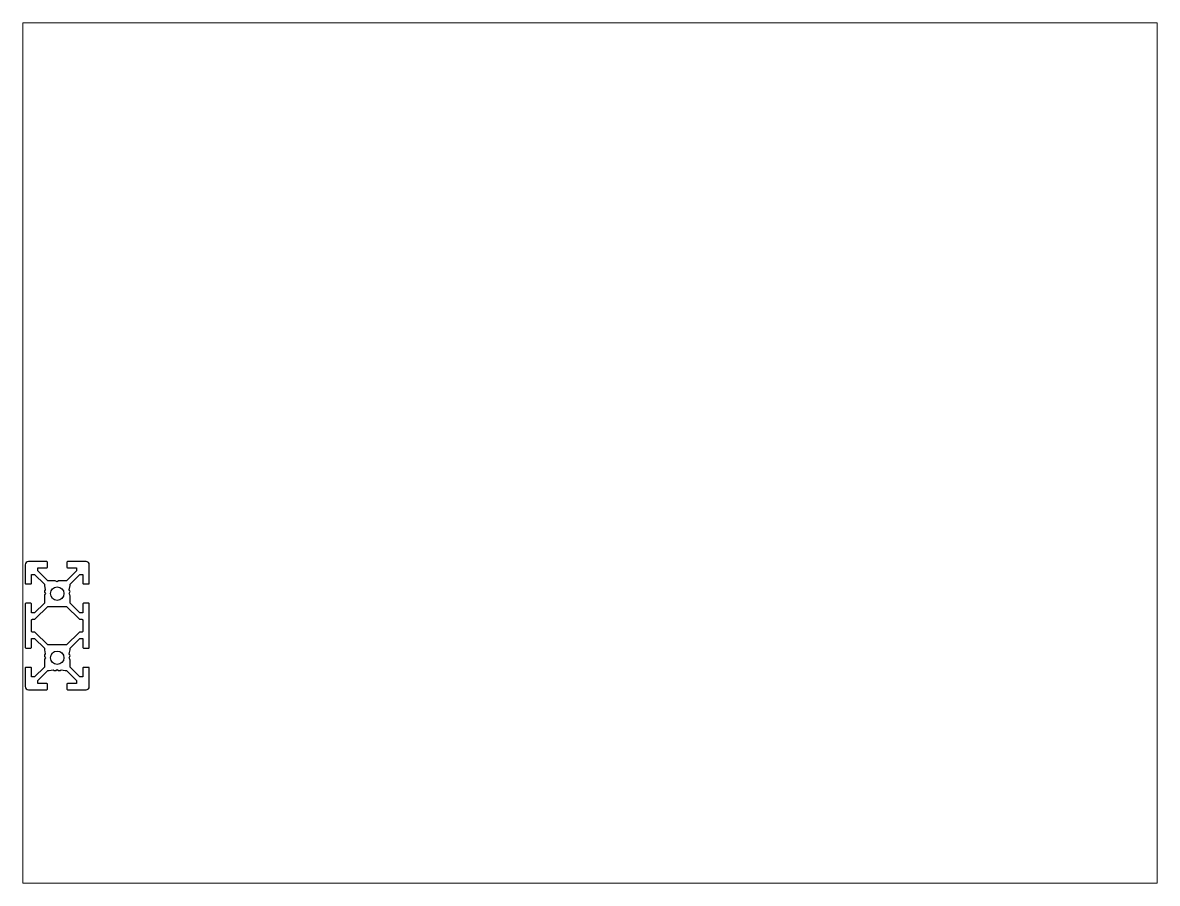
# Paper-space layout 'Layout1' of a CAD drawing. Extents: x 26 to 231, y 20 to 176.
# The model-space entities are those that its viewports show. They can reach past a viewport. Long polylines and large blocks are cut down to what shows.
import ezdxf

# ---------------------------------------------------------------- set-up
doc = ezdxf.new("R2010")
doc.units = 0
doc.header["$MEASUREMENT"] = 0
doc.layers.get('0').update_dxf_attribs({"linetype": 'CONTINUOUS'})

msp = doc.modelspace()

# ---------------------------------------------------------------- linework, layer by layer
at = {"color": 7, "linetype": 'Continuous'}
for points in [[(-8, -6.7), (-8, -4), (-7.06, -4), (-4, -7.06), (-4, -7.5), (-3.75, -8.78), (-3.93, -9.1, 0.267949), (-3.93, -9.6), (-3.7, -10), (-3.93, -10.4, 0.131652), (-4, -10.65), (-4, -12.94), (-7.06, -16), (-8, -16), (-8, -13.3, 0.414214), (-8.3, -13), (-9.7, -13, 0.414214), (-10, -13.3), (-10, -19, 0.414214), (-9, -20), (-3.3, -20, 0.414214), (-3, -19.7), (-3, -18.3, 0.414214), (-3.3, -18), (-6, -18), (-6, -17.06), (-2.94, -14), (-2.5, -14), (-1.22, -13.75), (-0.9, -13.93, 0.267949), (-0.4, -13.93), (0, -13.7), (0.4, -13.93, 0.267949), (0.9, -13.93), (1.22, -13.75), (2.5, -14), (2.94, -14), (6, -17.06), (6, -18), (3.3, -18, 0.414214), (3, -18.3), (3, -19.7, 0.414214), (3.3, -20), (9, -20, 0.414214), (10, -19), (10, -13.3, 0.414214), (9.7, -13), (8.3, -13, 0.414214), (8, -13.3), (8, -16), (7.06, -16), (4, -12.94), (4, -10.65, 0.131652), (3.93, -10.4), (3.7, -10), (3.93, -9.6, 0.267949), (3.93, -9.1), (3.75, -8.78), (4, -7.5), (4, -7.06), (7.06, -4), (8, -4), (8, -6.7, 0.414214), (8.3, -7), (9.7, -7, 0.414214), (10, -6.7), (10, 6.7, 0.414214), (9.7, 7), (8.3, 7, 0.414214), (8, 6.7), (8, 4), (7.06, 4), (4, 7.06), (4, 9.35, 0.131652), (3.93, 9.6), (3.7, 10), (3.93, 10.4, 0.267949), (3.93, 10.9), (3.75, 11.22), (4, 12.5), (4, 12.94), (7.06, 16), (8, 16), (8, 13.3, 0.414214), (8.3, 13), (9.7, 13, 0.414214), (10, 13.3), (10, 19, 0.414214), (9, 20), (3.3, 20, 0.414214), (3, 19.7), (3, 18.3, 0.414214), (3.3, 18), (6, 18), (6, 17.06), (2.94, 14), (0.65, 14, 0.131652), (0.4, 13.93), (0, 13.7), (-0.65, 14), (-2.94, 14), (-6, 17.06), (-6, 18), (-3.3, 18, 0.414214), (-3, 18.3), (-3, 19.7, 0.414214), (-3.3, 20), (-9, 20, 0.414214), (-10, 19), (-10, 13.3, 0.414214), (-9.7, 13), (-8.3, 13, 0.414214), (-8, 13.3), (-8, 16), (-7.06, 16), (-4, 12.94), (-4, 12.5), (-3.75, 11.22), (-3.93, 10.9, 0.267949), (-3.93, 10.4), (-3.7, 10), (-3.93, 9.6, 0.131652), (-4, 9.35), (-4, 7.06), (-7.06, 4), (-8, 4), (-8, 6.7, 0.414214), (-8.3, 7), (-9.7, 7, 0.414214), (-10, 6.7), (-10, -6.7, 0.414214), (-9.7, -7), (-8.3, -7, 0.414214)], [(2.94, 6), (6.85, 2.09, 0.198912), (7.06, 2), (7.7, 2, -0.414214), (8, 1.7), (8, -1.7, -0.414214), (7.7, -2), (7.06, -2, 0.198912), (6.85, -2.09), (2.94, -6), (0, -6), (-2.94, -6), (-6.85, -2.09, 0.198912), (-7.06, -2), (-7.7, -2, -0.414214), (-8, -1.7), (-8, 1.7, -0.414214), (-7.7, 2), (-7.06, 2, 0.198912), (-6.85, 2.09), (-2.94, 6), (0, 6)]]:
    msp.add_lwpolyline(points, format="xyb", close=True, dxfattribs=at)
for centre in [(0, 10), (0, -10)]:
    msp.add_circle(centre, 2.1, dxfattribs=at)

psp = doc.layouts.get("Layout1")

# ---------------------------------------------------------------- viewports
at = {"layer": '0', "color": 7, "linetype": 'Continuous'}
psp.add_viewport(center=(128.5, 97.5), size=(205.6, 156), view_center_point=(166.07, 53.84), view_height=268.3438, dxfattribs=at)

doc.saveas('drawing.dxf')
